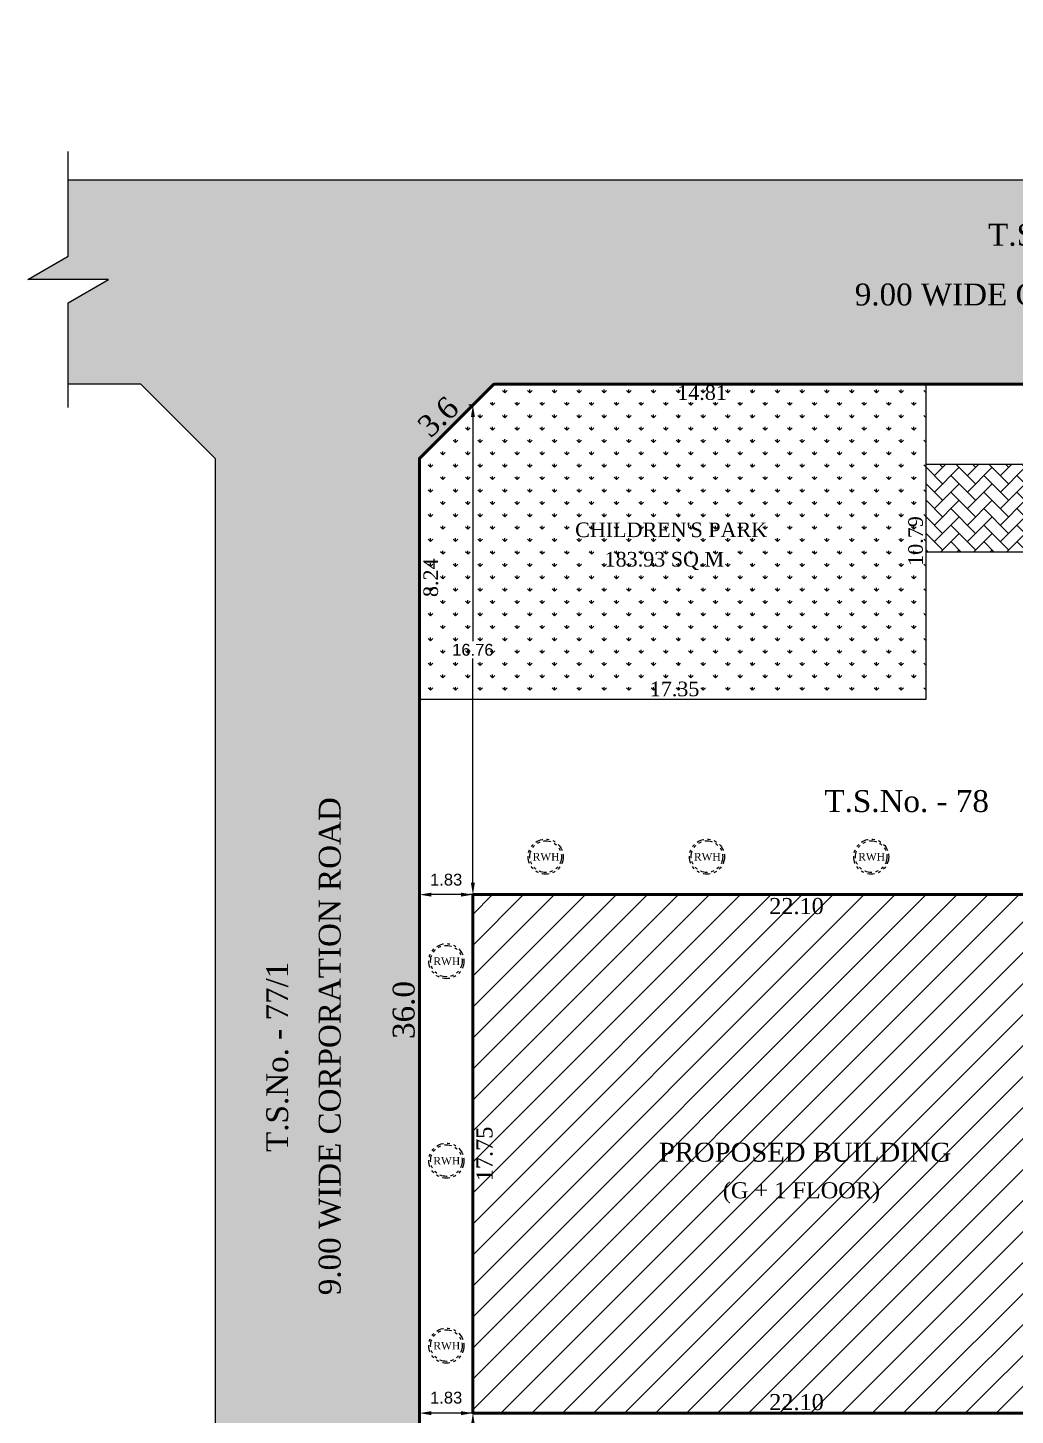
# Model space of a CAD drawing. Header units: metres. Extents: x -296 to -169, y -1394 to -1313.
# Drawn here: x -294.66 to -260.84, y -1370.03 to -1322.52 of the extents above; entities that cross this region are included whole.
import ezdxf

# ---------------------------------------------------------------- set-up
doc = ezdxf.new("R2010")
doc.units = ezdxf.units.M
doc.header["$MEASUREMENT"] = 0
doc.header["$PDMODE"] = 2
doc.linetypes.add('DIVIDE2', pattern=[0.625, 0.25, -0.125, 0, -0.125, 0, -0.125])
doc.styles.add('Arial', font='times.ttf', dxfattribs={"height": 9})
doc.styles.add('Arial-Bold', font='times.ttf')
doc.styles.add('STYLE1', font='tahoma.ttf', dxfattribs={"height": 0.23})
doc.styles.add('SVN', font='arial.ttf')
doc.dimstyles.new('STY', dxfattribs={"dimscale": 0.9, "dimtxt": 0.23, "dimasz": 0.18, "dimexe": 0.15, "dimexo": 0.6, "dimgap": 0.1, "dimtad": 1, "dimtih": 1, "dimtoh": 1, "dimzin": 0, "dimdsep": 46, "dimtxsty": 'STYLE1', "dimblk": 'CLOSEDBLANK', "dimcen": 0.09375, "dimdle": 0.1, "dimse1": 1, "dimse2": 1, "dimadec": 0, "dimazin": 0, "dimtfac": 1, "dimtmove": 2, "dimatfit": 2, "dimfxl": 0, "dimtolj": 1, "dimtzin": 0, "dimarcsym": 0})

# ---------------------------------------------------------------- blocks, each defined once
blk = doc.blocks.new('*D113')
at = {"color": 0, "lineweight": -2, "ltscale": 10}
for p, q in [((-279.414, -1335.443), (-279.549, -1335.443)), ((-279.414, -1335.848), (-279.414, -1343.527)), ((-279.414, -1351.801), (-279.414, -1344.121)), ((-279.414, -1352.206), (-279.549, -1352.206))]:
    blk.add_line(p, q, dxfattribs=at)
at = {"color": 0, "lineweight": -3, "ltscale": 10}
for points in [[(-279.481, -1335.848), (-279.346, -1335.848), (-279.414, -1335.443)], [(-279.481, -1351.801), (-279.346, -1351.801), (-279.414, -1352.206)]]:
    blk.add_solid(points, dxfattribs=at)
at = {"layer": 'Defpoints', "color": 0, "lineweight": -3, "ltscale": 10}
for p in [(-279.414, -1335.443), (-279.414, -1335.443), (-279.414, -1352.206)]:
    blk.add_point(p, dxfattribs=at)
at = {"color": 0, "lineweight": 18, "ltscale": 10, "insert": (-279.414, -1343.824), "char_height": 0.405, "attachment_point": 5, "style": 'SVN'}
blk.add_mtext('\\A1;16.76', dxfattribs=at)
blk = doc.blocks.new('*D115')
at = {"color": 0, "lineweight": -2, "ltscale": 10}
for p, q in [((-279.414, -1369.96), (-279.549, -1369.96)), ((-279.414, -1370.365), (-279.414, -1371.263)), ((-279.414, -1372.754), (-279.414, -1371.856)), ((-279.414, -1373.159), (-279.549, -1373.159))]:
    blk.add_line(p, q, dxfattribs=at)
at = {"color": 0, "lineweight": -3, "ltscale": 10}
for points in [[(-279.481, -1370.365), (-279.346, -1370.365), (-279.414, -1369.96)], [(-279.481, -1372.754), (-279.346, -1372.754), (-279.414, -1373.159)]]:
    blk.add_solid(points, dxfattribs=at)
at = {"layer": 'Defpoints', "color": 0, "lineweight": -3, "ltscale": 10}
for p in [(-279.414, -1369.96), (-279.414, -1373.159), (-279.414, -1373.159)]:
    blk.add_point(p, dxfattribs=at)
at = {"color": 0, "lineweight": 18, "ltscale": 10, "insert": (-279.414, -1371.559), "char_height": 0.405, "attachment_point": 5, "style": 'SVN'}
blk.add_mtext('\\A1;3.20', dxfattribs=at)
blk = doc.blocks.new('*D116')
at = {"color": 0, "lineweight": -2, "ltscale": 10}
for p, q in [((-281.244, -1352.206), (-281.244, -1352.341)), ((-279.819, -1352.206), (-280.839, -1352.206)), ((-279.414, -1352.206), (-279.414, -1352.341))]:
    blk.add_line(p, q, dxfattribs=at)
at = {"color": 0, "lineweight": -3, "ltscale": 10}
for points in [[(-280.839, -1352.138), (-280.839, -1352.273), (-281.244, -1352.206)], [(-279.819, -1352.138), (-279.819, -1352.273), (-279.414, -1352.206)]]:
    blk.add_solid(points, dxfattribs=at)
at = {"layer": 'Defpoints', "color": 0, "lineweight": -3, "ltscale": 10}
for p in [(-281.244, -1352.206), (-281.244, -1352.206), (-279.414, -1352.206)]:
    blk.add_point(p, dxfattribs=at)
at = {"color": 0, "lineweight": 18, "ltscale": 10, "insert": (-280.329, -1351.694), "char_height": 0.405, "attachment_point": 5, "style": 'SVN'}
blk.add_mtext('\\A1;1.83', dxfattribs=at)
blk = doc.blocks.new('*D117')
at = {"color": 0, "lineweight": -2, "ltscale": 10}
for p, q in [((-281.244, -1369.96), (-281.244, -1369.825)), ((-279.819, -1369.96), (-280.839, -1369.96)), ((-279.414, -1369.96), (-279.414, -1369.825))]:
    blk.add_line(p, q, dxfattribs=at)
at = {"color": 0, "lineweight": -3, "ltscale": 10}
for points in [[(-280.839, -1369.893), (-280.839, -1370.028), (-281.244, -1369.96)], [(-279.819, -1369.893), (-279.819, -1370.028), (-279.414, -1369.96)]]:
    blk.add_solid(points, dxfattribs=at)
at = {"layer": 'Defpoints', "color": 0, "lineweight": -3, "ltscale": 10}
for p in [(-281.244, -1369.96), (-281.244, -1369.96), (-279.414, -1369.96)]:
    blk.add_point(p, dxfattribs=at)
at = {"color": 0, "lineweight": 18, "ltscale": 10, "insert": (-280.329, -1369.432), "char_height": 0.405, "attachment_point": 5, "style": 'SVN'}
blk.add_mtext('\\A1;1.83', dxfattribs=at)

msp = doc.modelspace()

# ---------------------------------------------------------------- hatches: boundary and pattern name
at = {"linetype": 'ByBlock', "lineweight": -3}
h = msp.add_hatch(color=2, dxfattribs=at)
h.dxf.hatch_style = 1
h.paths.add_polyline_path([(-229.333, -1322.522), (-229.251, -1325.836), (-230.254, -1324.2), (-234.123, -1324.296), (-234.101, -1325.19), (-236.638, -1327.727), (-293.281, -1327.727), (-293.281, -1330.34), (-294.66, -1331.142), (-291.898, -1331.142), (-293.281, -1331.943), (-293.281, -1334.727), (-290.789, -1334.727), (-288.244, -1337.273), (-288.244, -1377.259), (-285.735, -1377.259), (-284.934, -1378.641), (-284.934, -1375.879), (-284.132, -1377.259), (-281.244, -1377.259), (-281.244, -1373.273), (-281.244, -1337.273), (-278.698, -1334.727), (-236.298, -1334.727), (-233.753, -1337.273), (-232.937, -1370.263), (-232.857, -1373.522), (-228.988, -1373.426), (-227.986, -1375.061), (-228.067, -1371.748), (-227.065, -1373.379), (-223.86, -1373.299), (-225.076, -1324.072), (-228.331, -1324.153)])
at = {"linetype": 'ByBlock', "lineweight": 18}
h = msp.add_hatch(dxfattribs=at)
h.set_pattern_fill('GRASS', color=256, scale=0.6)
h.set_pattern_definition([(90, (0, -1.14), (-0.42426407, 0.42426407), [0.1125, -0.73602814]), (45, (0, -1.14), (-0.42426407, 0.42426407), [0.1125, -0.4875]), (135, (0, -1.14), (-0.42426407, -0.42426407), [0.1125, -0.4875])])
h.paths.add_polyline_path([(-263.892, -1334.727), (-278.698, -1334.727), (-281.244, -1337.273), (-281.244, -1345.514), (-263.892, -1345.514)])
h.paths.add_polyline_path([(-275.064, -1341.277), (-270.742, -1341.277), (-270.742, -1340.31), (-275.064, -1340.31)], flags=24)
h.paths.add_polyline_path([(-276.041, -1340.103), (-269.35, -1340.103), (-269.35, -1339.336), (-276.041, -1339.336)], flags=24)
h.paths.add_polyline_path([(-272.542, -1335.402), (-270.627, -1335.402), (-270.627, -1334.639), (-272.542, -1334.639)], flags=9)
h.paths.add_polyline_path([(-280.471, -1342.143), (-280.471, -1340.596), (-281.235, -1340.596), (-281.235, -1342.143)], flags=24)
h.paths.add_polyline_path([(-263.866, -1341.074), (-263.866, -1339.159), (-264.629, -1339.159), (-264.629, -1341.074)], flags=9)
h.paths.add_polyline_path([(-273.482, -1345.548), (-271.566, -1345.548), (-271.566, -1344.784), (-273.482, -1344.784)], flags=9)
at = {"linetype": 'ByBlock', "lineweight": -3}
h = msp.add_hatch(dxfattribs=at)
h.set_pattern_fill('AR-HBONE', color=25, scale=0.1)
h.set_pattern_definition([(45, (0, -1.14), (0, 0.56568542), [1.2, -0.4]), (135, (0.28284, -0.85714), (0, 0.56568542), [1.2, -0.4])])
h.paths.add_polyline_path([(-256.002, -1341.974), (-256.002, -1365.46, 0.414214), (-251.502, -1369.96), (-233.195, -1369.96), (-233.107, -1368.46), (-233.269, -1366.96), (-251.502, -1366.96, -0.414214), (-253.002, -1365.46), (-253.002, -1341.974, -0.414214), (-251.502, -1340.474), (-233.924, -1340.474), (-233.836, -1338.974), (-233.998, -1337.474), (-263.892, -1337.474), (-263.892, -1340.474), (-257.502, -1340.474, -0.414214)])
h.paths.add_polyline_path([(-254.274, -1344.568), (-253.211, -1344.568), (-253.211, -1343.888), (-254.274, -1343.888)], flags=24)
h.paths.add_polyline_path([(-254.274, -1364.234), (-253.211, -1364.234), (-253.211, -1363.554), (-254.274, -1363.554)], flags=24)
h.paths.add_polyline_path([(-235.511, -1368.879), (-233.206, -1368.879), (-233.206, -1368.42), (-235.511, -1368.42)], flags=24)
h.paths.add_polyline_path([(-235.355, -1368.424), (-233.43, -1368.424), (-233.43, -1367.964), (-235.355, -1367.964)], flags=24)
h.paths.add_polyline_path([(-236.115, -1339.484), (-233.81, -1339.484), (-233.81, -1339.025), (-236.115, -1339.025)], flags=24)
h.paths.add_polyline_path([(-235.958, -1339.029), (-234.034, -1339.029), (-234.034, -1338.569), (-235.958, -1338.569)], flags=24)
h.paths.add_polyline_path([(-254.982, -1364.616), (-252.187, -1364.616), (-252.187, -1364.186), (-254.982, -1364.186)], flags=24)
h.paths.add_polyline_path([(-254.982, -1344.95), (-252.187, -1344.95), (-252.187, -1344.521), (-254.982, -1344.521)], flags=24)
h.paths.add_polyline_path([(-254.115, -1357.988), (-254.115, -1349.81), (-254.851, -1349.81), (-254.851, -1357.988)], flags=24)
h.paths.add_polyline_path([(-248.988, -1368.871), (-240.81, -1368.871), (-240.81, -1368.135), (-248.988, -1368.135)], flags=24)
h.paths.add_polyline_path([(-248.988, -1339.327), (-240.81, -1339.327), (-240.81, -1338.591), (-248.988, -1338.591)], flags=24)
at = {"linetype": 'ByBlock', "lineweight": 18}
h = msp.add_hatch(dxfattribs=at)
h.set_pattern_fill('ANSI31', color=256, scale=6)
h.set_pattern_definition([(45, (0, -1.14), (-0.5303301, 0.5303301), [])])
h.paths.add_polyline_path([(-279.414, -1352.206), (-279.414, -1369.96), (-257.316, -1369.96), (-257.316, -1352.206)])
h.paths.add_polyline_path([(-271.037, -1362.962), (-265.406, -1362.962), (-265.406, -1361.856), (-271.037, -1361.856)], flags=24)
h.paths.add_polyline_path([(-273.209, -1361.531), (-263.091, -1361.531), (-263.091, -1360.534), (-273.209, -1360.534)], flags=24)
h.paths.add_polyline_path([(-278.591, -1362.159), (-278.591, -1360.052), (-279.431, -1360.052), (-279.431, -1362.159)], flags=9)
h.paths.add_polyline_path([(-257.292, -1362.159), (-257.292, -1360.052), (-258.132, -1360.052), (-258.132, -1362.159)], flags=9)
h.paths.add_polyline_path([(-269.404, -1370.008), (-267.297, -1370.008), (-267.297, -1369.168), (-269.404, -1369.168)], flags=9)
h.paths.add_polyline_path([(-269.404, -1353.022), (-267.297, -1353.022), (-267.297, -1352.182), (-269.404, -1352.182)], flags=9)

# ---------------------------------------------------------------- linework, layer by layer
at = {"color": 0, "lineweight": 18}
for p, q in [((-293.281, -1330.34), (-293.281, -1326.759)), ((-294.66, -1331.142), (-293.281, -1330.34)), ((-291.898, -1331.142), (-294.66, -1331.142)), ((-293.281, -1331.943), (-291.898, -1331.142)), ((-293.281, -1335.524), (-293.281, -1331.943))]:
    msp.add_line(p, q, dxfattribs=at)
at = {"linetype": 'ByBlock', "lineweight": 18}
for p, q in [((-293.281, -1327.727), (-236.638, -1327.727)), ((-290.789, -1334.727), (-293.281, -1334.727)), ((-288.244, -1337.273), (-290.789, -1334.727)), ((-281.244, -1337.273), (-278.698, -1334.727)), ((-278.698, -1334.727), (-236.298, -1334.727)), ((-288.244, -1337.273), (-288.244, -1377.259)), ((-281.244, -1373.273), (-281.244, -1337.273)), ((-233.748, -1337.474), (-263.892, -1337.474)), ((-257.502, -1340.474), (-263.892, -1340.474))]:
    msp.add_line(p, q, dxfattribs=at)
msp.add_lwpolyline([(-263.892, -1334.727), (-278.698, -1334.727), (-281.244, -1337.273), (-281.244, -1345.514), (-263.892, -1345.514)], close=True, dxfattribs=at)
at = {"color": 112, "lineweight": 53}
msp.add_lwpolyline([(-233.753, -1337.273), (-236.298, -1334.727), (-278.698, -1334.727), (-281.244, -1337.273), (-281.244, -1373.273), (-232.937, -1370.263)], close=True, dxfattribs=at)
at = {"color": 1, "lineweight": 53}
msp.add_lwpolyline([(-257.316, -1369.96), (-257.316, -1352.206), (-279.414, -1352.206), (-279.414, -1369.96)], close=True, dxfattribs=at)
at = {"linetype": 'DIVIDE2', "lineweight": 20}
for centre, radius in [((-276.921, -1350.906), 0.6), ((-276.921, -1350.906), 0.54), ((-271.398, -1350.906), 0.6), ((-271.398, -1350.906), 0.54), ((-265.772, -1350.906), 0.6), ((-265.772, -1350.906), 0.54), ((-280.322, -1354.483), 0.6), ((-280.322, -1354.483), 0.54), ((-280.322, -1361.314), 0.6), ((-280.322, -1361.314), 0.54), ((-280.322, -1367.648), 0.6), ((-280.322, -1367.648), 0.54)]:
    msp.add_circle(centre, radius, dxfattribs=at)

# ---------------------------------------------------------------- texts
at = {"lineweight": 18, "style": 'Arial'}
for s, height, p in [('T.S.No. - 39/2', 0.75, (-261.767, -1329.985)), ('9.00 WIDE CORPORATION ROAD', 0.75, (-266.334, -1332.03)), ('14.81', 0.5, (-272.415, -1335.265)), ("CHILDREN'S PARK", 0.5, (-275.913, -1339.964)), ('183.93 SQ.M', 0.5, (-274.903, -1340.971)), ('17.35', 0.5, (-273.355, -1345.411)), ('T.S.No. - 78', 0.75, (-267.373, -1349.377)), ('22.10', 0.55, (-269.264, -1352.87)), ('PROPOSED BUILDING', 0.65, (-273.042, -1361.35)), ('(G + 1 FLOOR)', 0.55, (-270.853, -1362.604)), ('22.10', 0.55, (-269.264, -1369.857))]:
    msp.add_text(s, height=height, dxfattribs=at).set_placement(p)
for s, height, rotation, p in [('3.6', 0.75, 43.2001, (-280.869, -1336.595)), ('10.79', 0.5, 90, (-264.003, -1340.947)), ('8.24', 0.5, 90, (-280.609, -1342.016)), ('9.00 WIDE CORPORATION ROAD', 0.75, 90, (-283.944, -1365.923)), ('T.S.No. - 77/1', 0.75, 90, (-285.742, -1361.016)), ('36.0', 0.75, 90, (-281.411, -1357.147)), ('17.75', 0.55, 90, (-278.742, -1362.019))]:
    msp.add_text(s, height=height, rotation=rotation, dxfattribs=at).set_placement(p)
at = {"lineweight": 20, "style": 'Arial-Bold'}
for p in [(-277.365, -1351.038), (-271.842, -1351.038), (-266.216, -1351.038), (-280.766, -1354.615), (-280.766, -1361.446), (-280.766, -1367.78)]:
    msp.add_text('RWH', height=0.26, dxfattribs=at).set_placement(p)

# ---------------------------------------------------------------- dimensions: what is measured, and where the dimension line sits
at = {"lineweight": 18, "ltscale": 10}
for base, p1, p2, picture, middle in [((-279.414, -1335.443), (-279.414, -1352.206), (-279.414, -1335.443), '*D113', (-279.414, -1343.824)), ((-279.414, -1373.159), (-279.414, -1369.96), (-279.414, -1373.159), '*D115', (-279.414, -1371.559))]:
    dim = msp.add_linear_dim(base=base, p1=p1, p2=p2, angle=90, dimstyle='STY', override={"dimtxt": 0.45, "dimasz": 0.45, "dimtad": 0, "dimtxsty": 'SVN', "dimsah": 1, "dimse1": 0, "dimse2": 0, "dimfxl": 0.23, "dimfxlon": 1, "dimtfill": 1, "dimarcsym": 1}, dxfattribs=at)
    dim.commit()
    dim.dimension.update_dxf_attribs({"geometry": picture, "text_midpoint": middle})
for base, p1, p2, picture, middle in [((-281.244, -1352.206), (-279.414, -1352.206), (-281.244, -1352.206), '*D116', (-280.329, -1351.694)), ((-281.244, -1369.96), (-279.414, -1369.96), (-281.244, -1369.96), '*D117', (-280.329, -1369.432))]:
    dim = msp.add_linear_dim(base=base, p1=p1, p2=p2, dimstyle='STY', override={"dimtxt": 0.45, "dimasz": 0.45, "dimtad": 0, "dimtxsty": 'SVN', "dimsah": 1, "dimse1": 0, "dimse2": 0, "dimfxl": 0.23, "dimfxlon": 1, "dimtfill": 1, "dimarcsym": 1}, dxfattribs=at)
    dim.commit()
    dim.dimension.update_dxf_attribs({"geometry": picture, "text_midpoint": middle, "dimtype": 160})

doc.saveas('drawing.dxf')
